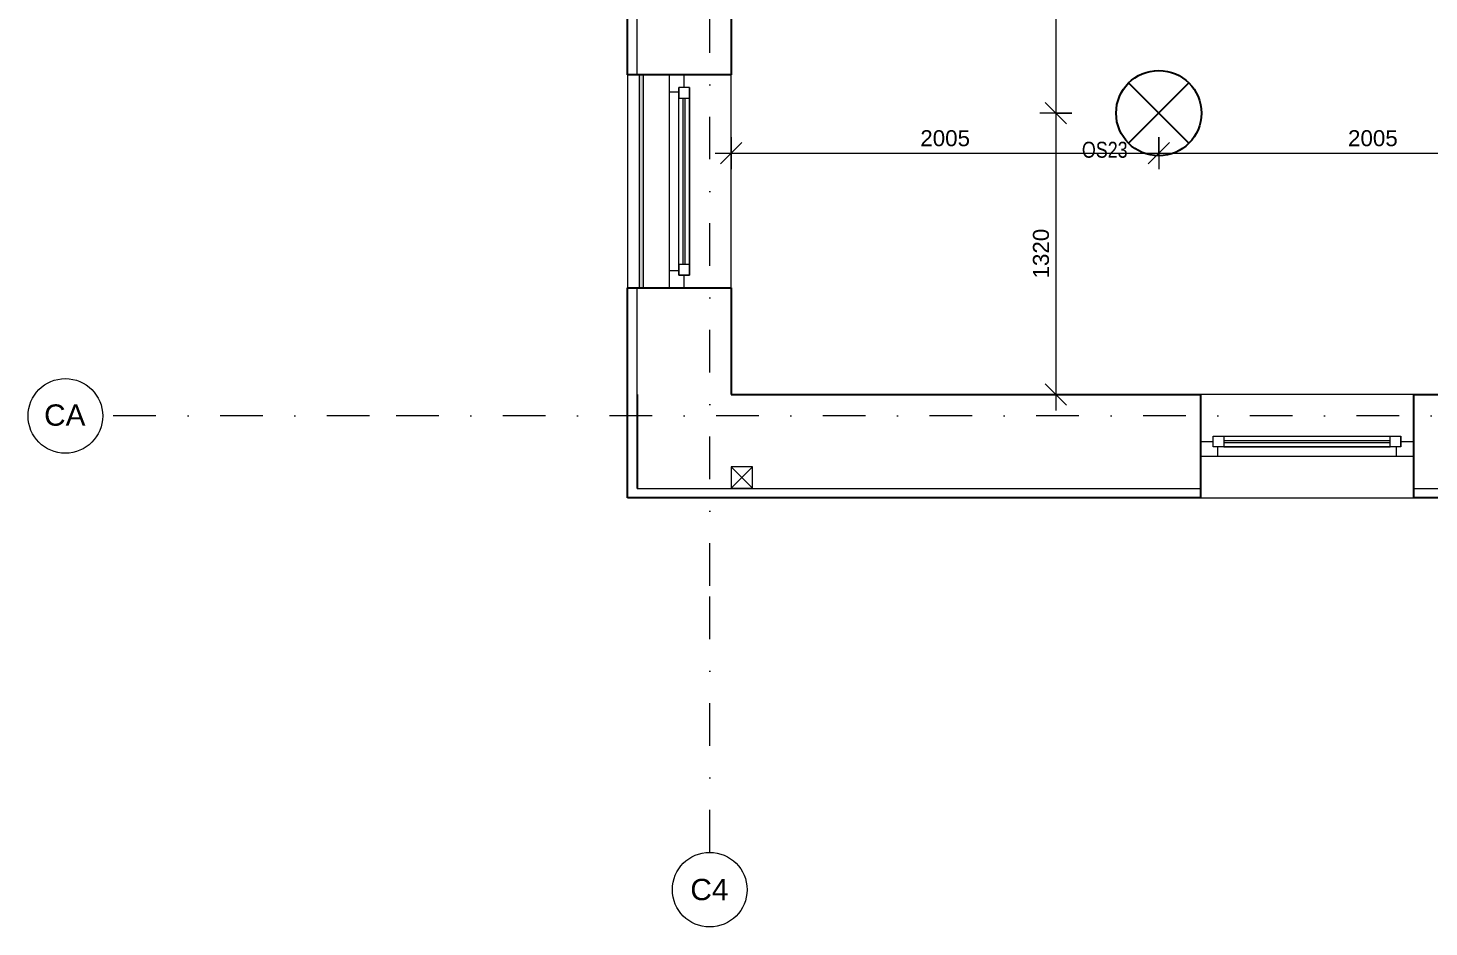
# Model space of a CAD drawing. Header units: millimetres. Extents: x -48130 to -1543, y -7799 to 13735.
# Drawn here: x -48130 to -41563, y -7799 to -3583 of the extents above; entities that cross this region are included whole.
import ezdxf

# ---------------------------------------------------------------- set-up
doc = ezdxf.new("R2010")
doc.units = ezdxf.units.MM
doc.linetypes.add('HA_DashDot_10mm-S3mm', pattern=[500, 200, -150, 0, -150])
for name, color, linetype, lineweight in [('-UNDERLAY_A-FLOR-HRAL-OTLN', 9, 'Continuous', 9), ('A-____-____-DIMS', 9, 'Continuous', 5), ('A-____-____-DIMS-50', 9, 'Continuous', 5), ('A-GLAZ-____-MCUT', 9, 'Continuous', 5), ('A-GLAZ-____-OTLN', 9, 'Continuous', 5), ('A-WALL-____-MCUT', 9, 'Continuous', 25), ('A-WALL-____-OTLN', 9, 'Continuous', 9), ('E-LITE-EQPM-IDEN', 9, 'Continuous', 9), ('E-LITE-EQPM-OTLN', 9, 'Continuous', 9), ('M-HVAC-DUCT-OTLN', 9, 'Continuous', 9), ('S-GRID-____-IDEN', 9, 'Continuous', 9), ('S-GRID-____-OTLN', 9, 'Continuous', 5)]:
    doc.layers.add(name, color=color, linetype=linetype, lineweight=lineweight)
doc.styles.add('Arial', font='arial.ttf', dxfattribs={"height": 100})
doc.styles.add('Arial_1', font='arial.ttf', dxfattribs={"height": 75})
doc.styles.add('Arial_2', font='arial.ttf', dxfattribs={"width": 0.8, "height": 75})
doc.dimstyles.new('Inner_Dimensions', dxfattribs={"dimscale": 304.8, "dimtxt": 76.519455, "dimasz": 0.328084, "dimexe": 0.246063, "dimexo": 0.0625, "dimgap": 0.032808, "dimtad": 1, "dimdec": 0, "dimzin": 0, "dimdsep": 46, "dimtxsty": 'Arial_1', "dimblk1": 'OBLIQUE', "dimblk2": 'OBLIQUE', "dimsah": 1, "dimcen": 0.09, "dimdle": 0.246063, "dimazin": 0, "dimtfac": 1, "dimtdec": 4, "dimtix": 1, "dimtmove": 0, "dimatfit": 3, "dimfxl": 0.246063, "dimfxlon": 1, "dimtvp": 1, "dimtolj": 1, "dimtzin": 0, "dimlwd": 9, "dimlwe": 9, "dimarcsym": 2})

# ---------------------------------------------------------------- blocks, each defined once
blk = doc.blocks.new('Railing - Railing-1634100-DPS_2NP-C')
at = {"layer": '-UNDERLAY_A-FLOR-HRAL-OTLN'}
blk.add_hatch(color=256, dxfattribs=at).paths.add_polyline_path([(-45244.9, -4801.8), (-45244.9, -3801.8), (-45264.9, -3801.8), (-45264.9, -4801.8)])
for p, q in [((-45264.9, -3801.8), (-45244.9, -3801.8)), ((-45264.9, -3801.8), (-45264.9, -4801.8)), ((-45244.9, -4801.8), (-45244.9, -3801.8)), ((-45244.9, -4801.8), (-45264.9, -4801.8))]:
    blk.add_line(p, q, dxfattribs=at)
blk = doc.blocks.new('HA_WD_SinglePanel - 1000x2100-1662848-DPS_2NP-C')
at = {"layer": 'A-GLAZ-____-MCUT'}
for p, q in [((-440, 25), (-440, -25)), ((-390, 25), (-440, 25)), ((-390, -25), (-390, 25)), ((390, 5), (-390, 5)), ((390, 25), (390, -25)), ((440, 25), (390, 25)), ((440, -25), (440, 25)), ((-440, 0), (-500, 0)), ((-440, -25), (-390, -25)), ((-420, -70), (-420, -25)), ((390, -5), (-390, -5)), ((390, -25), (440, -25)), ((420, -25), (420, -70)), ((500, 0), (440, 0)), ((-500, -70), (-420, -70)), ((420, -70), (500, -70))]:
    blk.add_line(p, q, dxfattribs=at)
at = {"layer": 'A-GLAZ-____-OTLN'}
for p, q in [((-440, 25), (-440, -25)), ((-440, 25), (440, 25)), ((390, 25), (-390, 25)), ((440, 25), (440, -25)), ((440, -25), (-440, -25)), ((390, -25), (-390, -25)), ((-420, -70), (420, -70))]:
    blk.add_line(p, q, dxfattribs=at)
blk = doc.blocks.new('HA_WD_SinglePanel - 1000x1500-1662820-DPS_2NP-C')
at = {"layer": 'A-GLAZ-____-MCUT'}
for p, q in [((-500, 70), (-420, 70)), ((-420, 70), (-420, 25)), ((420, 25), (420, 70)), ((420, 70), (500, 70)), ((-440, 0), (-500, 0)), ((-440, -25), (-440, 25)), ((-440, 25), (-390, 25)), ((-390, 25), (-390, -25)), ((390, 5), (-390, 5)), ((390, -25), (390, 25)), ((390, 25), (440, 25)), ((440, 25), (440, -25)), ((500, 0), (440, 0)), ((-390, -25), (-440, -25)), ((390, -5), (-390, -5)), ((440, -25), (390, -25))]:
    blk.add_line(p, q, dxfattribs=at)
at = {"layer": 'A-GLAZ-____-OTLN'}
for p, q in [((-420, 70), (420, 70)), ((-440, 25), (-440, -25)), ((-440, 25), (440, 25)), ((390, 25), (-390, 25)), ((440, 25), (440, -25)), ((440, -25), (-440, -25)), ((390, -25), (-390, -25))]:
    blk.add_line(p, q, dxfattribs=at)
blk = doc.blocks.new('HA_LF_GenericSymbol - OS23_pokoje-1614891-DPS_2NP-C')
at = {"layer": 'E-LITE-EQPM-OTLN', "color": 11, "lineweight": 25}
for p, q in [((141.4, 141.4), (-141.4, -141.4)), ((-141.4, 141.4), (141.4, -141.4))]:
    blk.add_line(p, q, dxfattribs=at)
blk.add_circle((0, 0), 200, dxfattribs=at)
blk = doc.blocks.new('Grid - Radius 3_5mm-353793-DPS_2NP-C')
at = {"layer": 'S-GRID-____-IDEN'}
blk.add_circle((0, 0), 3.5, dxfattribs=at)
blk = doc.blocks.new('DIMBLOCK69-DPS_2NP-C')
at = {"layer": 'A-____-____-DIMS-50', "lineweight": 9, "transparency": 16777216}
for p, q in [((-44834.9, -4094.1), (-44834.9, -4244.1)), ((-44834.9, -4169.1), (-44834.9, -4094.1)), ((-44834.9, -4169.1), (-44784.9, -4119.1)), ((-42829.9, -4094.1), (-42829.9, -4244.1)), ((-42829.9, -4169.1), (-42829.9, -4094.1)), ((-42829.9, -4169.1), (-42779.9, -4119.1)), ((-44909.9, -4169.1), (-42829.9, -4169.1)), ((-44834.9, -4169.1), (-44884.9, -4219.1)), ((-42829.9, -4169.1), (-42879.9, -4219.1))]:
    blk.add_line(p, q, dxfattribs=at)
at = {"layer": 'A-____-____-DIMS-50', "color": 0, "lineweight": 9, "transparency": 16777216, "insert": (-43947.8, -4061.8), "char_height": 75, "width": 276.883, "attachment_point": 1, "line_spacing_factor": 0.941778, "style": 'Arial_1'}
blk.add_mtext('2005', dxfattribs=at)
blk = doc.blocks.new('_Oblique')
at = {"color": 0, "linetype": 'ByBlock', "lineweight": -2}
blk.add_line((-0.5, -0.5), (0.5, 0.5), dxfattribs=at)
blk = doc.blocks.new('DIMBLOCK70-DPS_2NP-C')
at = {"layer": 'A-____-____-DIMS-50', "lineweight": 9, "transparency": 16777216}
for p, q in [((-42829.9, -4094.1), (-42829.9, -4244.1)), ((-42829.9, -4169.1), (-42829.9, -4094.1)), ((-42829.9, -4169.1), (-42779.9, -4119.1)), ((-40824.9, -4094.1), (-40824.9, -4244.1)), ((-40824.9, -4169.1), (-40824.9, -4094.1)), ((-40824.9, -4169.1), (-40774.9, -4119.1)), ((-42829.9, -4169.1), (-42879.9, -4219.1)), ((-42829.9, -4169.1), (-40749.9, -4169.1)), ((-40824.9, -4169.1), (-40874.9, -4219.1))]:
    blk.add_line(p, q, dxfattribs=at)
at = {"layer": 'A-____-____-DIMS-50', "color": 0, "lineweight": 9, "transparency": 16777216, "insert": (-41942.8, -4061.8), "char_height": 75, "width": 276.883, "attachment_point": 1, "line_spacing_factor": 0.941778, "style": 'Arial_1'}
blk.add_mtext('2005', dxfattribs=at)
blk = doc.blocks.new('DIMBLOCK71-DPS_2NP-C')
at = {"layer": 'A-____-____-DIMS-50', "lineweight": 9, "transparency": 16777216}
for p, q in [((-43312.5, -2071.8), (-43362.5, -2021.8)), ((-43312.5, -1996.8), (-43312.5, -3981.8)), ((-43237.5, -2071.8), (-43387.5, -2071.8)), ((-43312.5, -2071.8), (-43262.5, -2121.8)), ((-43312.5, -2071.8), (-43237.5, -2071.8)), ((-43312.5, -3981.8), (-43362.5, -3931.8)), ((-43237.5, -3981.8), (-43387.5, -3981.8)), ((-43312.5, -3981.8), (-43262.5, -4031.8)), ((-43312.5, -3981.8), (-43237.5, -3981.8))]:
    blk.add_line(p, q, dxfattribs=at)
at = {"layer": 'A-____-____-DIMS-50', "color": 0, "lineweight": 9, "transparency": 16777216, "insert": (-43419.8, -3142.2), "char_height": 75, "width": 276.883, "attachment_point": 1, "rotation": 90, "line_spacing_factor": 0.941778, "style": 'Arial_1'}
blk.add_mtext('1910', dxfattribs=at)
blk = doc.blocks.new('DIMBLOCK72-DPS_2NP-C')
at = {"layer": 'A-____-____-DIMS-50', "lineweight": 9, "transparency": 16777216}
for p, q in [((-43312.5, -3981.8), (-43362.5, -3931.8)), ((-43237.5, -3981.8), (-43387.5, -3981.8)), ((-43312.5, -3981.8), (-43312.5, -5376.8)), ((-43312.5, -3981.8), (-43262.5, -4031.8)), ((-43312.5, -3981.8), (-43237.5, -3981.8)), ((-43312.5, -5301.8), (-43362.5, -5251.8)), ((-43237.5, -5301.8), (-43387.5, -5301.8)), ((-43312.5, -5301.8), (-43262.5, -5351.8)), ((-43312.5, -5301.8), (-43237.5, -5301.8))]:
    blk.add_line(p, q, dxfattribs=at)
at = {"layer": 'A-____-____-DIMS-50', "color": 0, "lineweight": 9, "transparency": 16777216, "insert": (-43419.8, -4757.2), "char_height": 75, "width": 276.883, "attachment_point": 1, "rotation": 90, "line_spacing_factor": 0.941778, "style": 'Arial_1'}
blk.add_mtext('1320', dxfattribs=at)

msp = doc.modelspace()

# ---------------------------------------------------------------- linework, layer by layer
at = {"layer": 'A-WALL-____-MCUT'}
for p, q in [((-45319.9, -3801.8), (-45319.9, -1956.8)), ((-44834.9, -2071.8), (-44834.9, -3801.8)), ((-44834.9, -3801.8), (-45319.9, -3801.8)), ((-45319.9, -4801.8), (-44834.9, -4801.8)), ((-45319.9, -5786.8), (-45319.9, -4801.8)), ((-44834.9, -4801.8), (-44834.9, -5301.8)), ((-45274.9, -5301.8), (-45274.9, -5741.8)), ((-44834.9, -5301.8), (-42634.9, -5301.8)), ((-42634.9, -5301.8), (-42634.9, -5786.8)), ((-41634.9, -5301.8), (-40824.9, -5301.8)), ((-41634.9, -5786.8), (-41634.9, -5301.8)), ((-42634.9, -5786.8), (-45319.9, -5786.8)), ((-36134.9, -5786.8), (-41634.9, -5786.8))]:
    msp.add_line(p, q, dxfattribs=at)
at = {"layer": 'A-WALL-____-OTLN'}
for p, q in [((-45274.9, -3801.8), (-45274.9, -1956.8)), ((-45319.9, -3801.8), (-45319.9, -4801.8)), ((-44834.9, -4801.8), (-44834.9, -3801.8)), ((-45274.9, -5301.8), (-45274.9, -4801.8)), ((-41634.9, -5301.8), (-42634.9, -5301.8)), ((-45274.9, -5741.8), (-42634.9, -5741.8)), ((-41634.9, -5741.8), (-36134.9, -5741.8)), ((-42634.9, -5786.8), (-41634.9, -5786.8))]:
    msp.add_line(p, q, dxfattribs=at)
at = {"layer": 'M-HVAC-DUCT-OTLN', "lineweight": 5}
for p, q in [((-44734.9, -5740.1), (-44834.9, -5640.1)), ((-44734.9, -5640.1), (-44834.9, -5740.1)), ((-44734.9, -5640.1), (-44834.9, -5640.1)), ((-44834.9, -5640.1), (-44834.9, -5740.1)), ((-44734.9, -5740.1), (-44734.9, -5640.1)), ((-44834.9, -5740.1), (-44734.9, -5740.1))]:
    msp.add_line(p, q, dxfattribs=at)
at = {"layer": 'S-GRID-____-OTLN', "linetype": 'HA_DashDot_10mm-S3mm', "lineweight": 9}
for p, q in [((-44934.9, -6198.9), (-44934.9, 12134.7)), ((-46530.3, -5401.8), (-47780.3, -5401.8)), ((-22199.7, -5401.8), (-46530.3, -5401.8)), ((-44934.9, -7448.9), (-44934.9, -6198.9))]:
    msp.add_line(p, q, dxfattribs=at)

# ---------------------------------------------------------------- block references
at = {"layer": '-UNDERLAY_A-FLOR-HRAL-OTLN'}
msp.add_blockref('Railing - Railing-1634100-DPS_2NP-C', (0, 0), dxfattribs=at)
at = {"layer": 'A-GLAZ-____-OTLN'}
for name, p, rotation in [('HA_WD_SinglePanel - 1000x2100-1662848-DPS_2NP-C', (-45054.9, -4301.8), 269.9999999999999), ('HA_WD_SinglePanel - 1000x1500-1662820-DPS_2NP-C', (-42134.9, -5521.8), 180)]:
    msp.add_blockref(name, p, dxfattribs=dict(at, rotation=rotation))
at = {"layer": 'E-LITE-EQPM-OTLN', "color": 11, "lineweight": 25}
msp.add_blockref('HA_LF_GenericSymbol - OS23_pokoje-1614891-DPS_2NP-C', (-42829.9, -3981.8), dxfattribs=at)
at = {"layer": 'S-GRID-____-IDEN', "xscale": 49.99999999999998, "yscale": 49.99999999999998, "zscale": 49.99999999999998, "rotation": 90}
msp.add_blockref('Grid - Radius 3_5mm-353793-DPS_2NP-C', (-47955.3, -5401.8), dxfattribs=at)
at = {"layer": 'S-GRID-____-IDEN', "xscale": 49.99999999999998, "yscale": 49.99999999999998, "zscale": 49.99999999999998}
msp.add_blockref('Grid - Radius 3_5mm-353793-DPS_2NP-C', (-44934.9, -7623.9), dxfattribs=at)

# ---------------------------------------------------------------- texts
at = {"layer": 'E-LITE-EQPM-IDEN', "lineweight": 5, "insert": (-43190.3, -4116.1), "char_height": 75, "width": 262.953, "attachment_point": 1, "style": 'Arial_2'}
msp.add_mtext('OS23', dxfattribs=at)
at = {"layer": 'S-GRID-____-IDEN', "lineweight": 5, "char_height": 100, "attachment_point": 1, "style": 'Arial'}
for s, insert, width in [('CA', (-48055, -5347.9), 240.506), ('C4', (-45025.8, -7573.2), 220.464)]:
    msp.add_mtext(s, dxfattribs=dict(at, insert=insert, width=width))

# ---------------------------------------------------------------- dimensions: what is measured, and where the dimension line sits
at = {"layer": 'A-____-____-DIMS', "lineweight": 9}
for base, p1, p2, override, picture, middle in [((-43312.5, -3981.8), (-43237.5, -2071.8), (-43237.5, -3981.8), {"dimpost": '<>', "dimfxl": 1910}, 'DIMBLOCK71-DPS_2NP-C', (-43360.8, -3026.8)), ((-43312.5, -5301.8), (-43237.5, -3981.8), (-43237.5, -5301.8), {"dimpost": '<>', "dimfxl": 1320}, 'DIMBLOCK72-DPS_2NP-C', (-43360.8, -4641.8))]:
    dim = msp.add_linear_dim(base=base, p1=p1, p2=p2, angle=90, dimstyle='Inner_Dimensions', override=override, dxfattribs=at)
    dim.commit()
    dim.dimension.update_dxf_attribs({"geometry": picture, "text_midpoint": middle})
for base, p1, p2, picture, middle in [((-42829.9, -4169.1), (-44834.9, -4094.1), (-42829.9, -4094.1), 'DIMBLOCK69-DPS_2NP-C', (-43832.4, -4120.9)), ((-40824.9, -4169.1), (-42829.9, -4094.1), (-40824.9, -4094.1), 'DIMBLOCK70-DPS_2NP-C', (-41827.4, -4120.9))]:
    dim = msp.add_linear_dim(base=base, p1=p1, p2=p2, dimstyle='Inner_Dimensions', override={"dimpost": '<>', "dimfxl": 2005}, dxfattribs=at)
    dim.commit()
    dim.dimension.update_dxf_attribs({"geometry": picture, "text_midpoint": middle})

doc.saveas('drawing.dxf')
